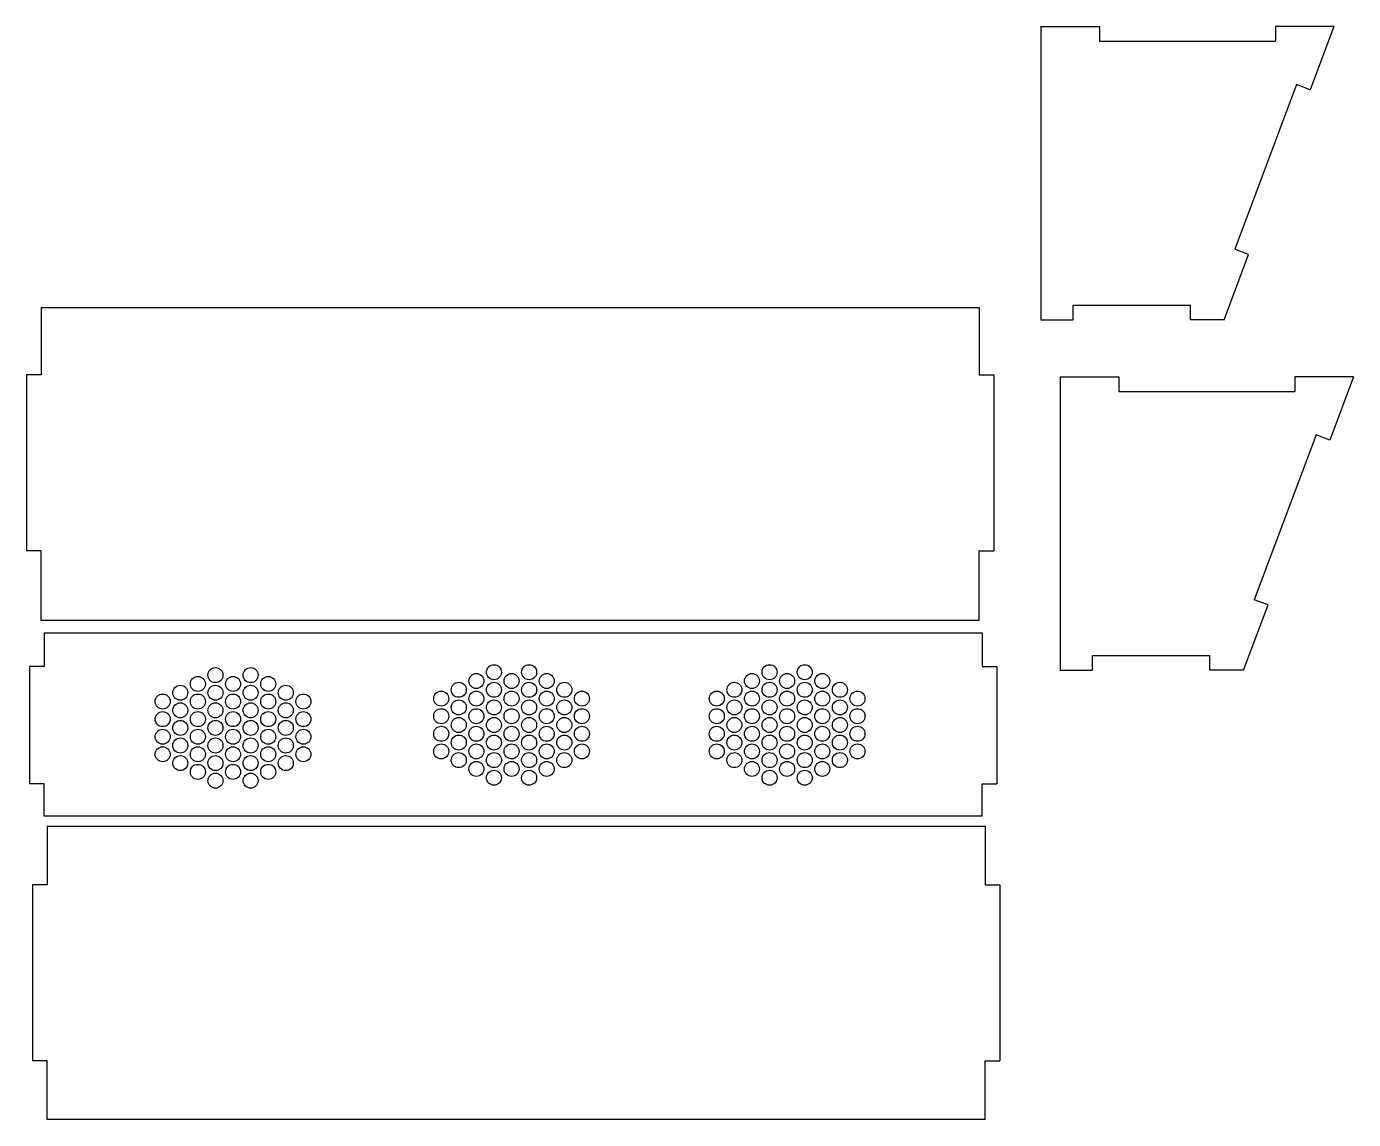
# Model space of a CAD drawing. Extents: x 93 to 545, y 32 to 404.
import ezdxf

# ---------------------------------------------------------------- set-up
doc = ezdxf.new("R2010")
doc.units = 0
doc.header["$LTSCALE"] = 10
doc.layers.add('Layer_1', color=7, linetype='CONTINUOUS')

msp = doc.modelspace()

# ---------------------------------------------------------------- linework, layer by layer
at = {"layer": 'Layer_1', "color": 7, "linetype": 'CONTINUOUS'}
for p, q in [((438.48, 404.44), (438.48, 304.44)), ((438.48, 404.44), (458.48, 404.44)), ((458.48, 404.44), (458.48, 399.44)), ((538.48, 404.44), (518.48, 404.44)), ((518.48, 404.44), (518.48, 399.44)), ((538.48, 404.44), (530.4, 382.91)), ((458.48, 399.44), (518.48, 399.44)), ((525.72, 384.66), (504.65, 328.48)), ((530.4, 382.91), (525.72, 384.66)), ((500.98, 304.44), (509.34, 326.73)), ((509.34, 326.73), (504.65, 328.48)), ((97.5, 308.64), (417.5, 308.64)), ((97.5, 308.64), (97.5, 285.64)), ((417.5, 308.64), (417.5, 285.64)), ((449.48, 304.44), (449.48, 309.44)), ((449.48, 309.44), (489.48, 309.44)), ((489.48, 304.44), (489.48, 309.44)), ((438.48, 304.44), (449.48, 304.44)), ((500.98, 304.44), (489.48, 304.44)), ((97.5, 285.64), (92.5, 285.64)), ((92.5, 285.64), (92.5, 225.64)), ((417.5, 285.64), (422.5, 285.64)), ((422.5, 285.64), (422.5, 225.64)), ((445.12, 284.9), (445.12, 184.9)), ((445.12, 284.9), (465.12, 284.9)), ((465.12, 284.9), (465.12, 279.9)), ((545.12, 284.9), (525.12, 284.9)), ((525.12, 284.9), (525.12, 279.9)), ((545.12, 284.9), (537.04, 263.36)), ((465.12, 279.9), (525.12, 279.9)), ((532.36, 265.12), (511.3, 208.94)), ((537.04, 263.36), (532.36, 265.12)), ((97.5, 225.64), (92.5, 225.64)), ((97.5, 201.84), (97.5, 225.64)), ((417.5, 201.84), (417.5, 225.64)), ((417.5, 225.64), (422.5, 225.64)), ((515.98, 207.18), (511.3, 208.94)), ((507.62, 184.9), (515.98, 207.18)), ((417.5, 201.84), (97.5, 201.84)), ((98.5, 197.64), (418.5, 197.64)), ((98.5, 197.64), (98.5, 186.14)), ((418.5, 197.64), (418.5, 186.14)), ((98.5, 186.14), (93.5, 186.14)), ((93.5, 186.14), (93.5, 146.14)), ((418.5, 186.14), (423.5, 186.14)), ((423.5, 186.14), (423.5, 146.14)), ((456.12, 184.9), (456.12, 189.9)), ((456.12, 189.9), (496.12, 189.9)), ((496.12, 184.9), (496.12, 189.9)), ((445.12, 184.9), (456.12, 184.9)), ((507.62, 184.9), (496.12, 184.9)), ((98.5, 146.14), (93.5, 146.14)), ((98.5, 135.14), (98.5, 146.14)), ((418.5, 135.14), (418.5, 146.14)), ((418.5, 146.14), (423.5, 146.14)), ((418.5, 135.14), (98.5, 135.14)), ((99.5, 131.64), (419.5, 131.64)), ((99.5, 131.64), (99.5, 111.64)), ((419.5, 131.64), (419.5, 111.64)), ((99.5, 111.64), (94.5, 111.64)), ((94.5, 111.64), (94.5, 51.64)), ((419.5, 111.64), (424.5, 111.64)), ((424.5, 111.64), (424.5, 51.64)), ((99.5, 51.64), (94.5, 51.64)), ((99.5, 31.64), (99.5, 51.64)), ((419.5, 31.64), (419.5, 51.64)), ((419.5, 51.64), (424.5, 51.64)), ((419.5, 31.64), (99.5, 31.64))]:
    msp.add_line(p, q, dxfattribs=at)
for centre in [(156.94, 183.2), (168.94, 183.2), (251.94, 184.2), (263.94, 184.2), (345.94, 184.2), (357.94, 184.2), (150.94, 180.2), (162.94, 180.2), (174.94, 180.2), (245.94, 181.2), (257.94, 181.2), (269.94, 181.2), (339.94, 181.2), (351.94, 181.2), (363.94, 181.2), (138.94, 174.2), (144.94, 177.2), (150.94, 174.2), (156.94, 177.2), (162.94, 174.2), (168.94, 177.2), (174.94, 174.2), (180.94, 177.2), (186.94, 174.2), (233.94, 175.2), (239.94, 178.2), (245.94, 175.2), (251.94, 178.2), (257.94, 175.2), (263.94, 178.2), (269.94, 175.2), (275.94, 178.2), (281.94, 175.2), (327.94, 175.2), (333.94, 178.2), (339.94, 175.2), (345.94, 178.2), (351.94, 175.2), (357.94, 178.2), (363.94, 175.2), (369.94, 178.2), (375.94, 175.2), (144.94, 171.2), (156.94, 171.2), (168.94, 171.2), (180.94, 171.2), (239.94, 172.2), (251.94, 172.2), (263.94, 172.2), (275.94, 172.2), (333.94, 172.2), (345.94, 172.2), (357.94, 172.2), (369.94, 172.2), (138.94, 168.2), (144.94, 165.2), (150.94, 168.2), (156.94, 165.2), (162.94, 168.2), (168.94, 165.2), (174.94, 168.2), (180.94, 165.2), (186.94, 168.2), (233.94, 169.2), (239.94, 166.2), (245.94, 169.2), (251.94, 166.2), (257.94, 169.2), (263.94, 166.2), (269.94, 169.2), (275.94, 166.2), (281.94, 169.2), (327.94, 169.2), (333.94, 166.2), (339.94, 169.2), (345.94, 166.2), (351.94, 169.2), (357.94, 166.2), (363.94, 169.2), (369.94, 166.2), (375.94, 169.2), (138.94, 162.2), (150.94, 162.2), (162.94, 162.2), (174.94, 162.2), (186.94, 162.2), (233.94, 163.2), (245.94, 163.2), (257.94, 163.2), (269.94, 163.2), (281.94, 163.2), (327.94, 163.2), (339.94, 163.2), (351.94, 163.2), (363.94, 163.2), (375.94, 163.2), (138.94, 156.2), (144.94, 159.2), (150.94, 156.2), (156.94, 159.2), (162.94, 156.2), (168.94, 159.2), (174.94, 156.2), (180.94, 159.2), (186.94, 156.2), (233.94, 157.2), (239.94, 160.2), (245.94, 157.2), (251.94, 160.2), (257.94, 157.2), (263.94, 160.2), (269.94, 157.2), (275.94, 160.2), (281.94, 157.2), (327.94, 157.2), (333.94, 160.2), (339.94, 157.2), (345.94, 160.2), (351.94, 157.2), (357.94, 160.2), (363.94, 157.2), (369.94, 160.2), (375.94, 157.2), (144.94, 153.2), (156.94, 153.2), (168.94, 153.2), (180.94, 153.2), (239.94, 154.2), (251.94, 154.2), (263.94, 154.2), (275.94, 154.2), (333.94, 154.2), (345.94, 154.2), (357.94, 154.2), (369.94, 154.2), (150.94, 150.2), (156.94, 147.2), (162.94, 150.2), (168.94, 147.2), (174.94, 150.2), (245.94, 151.2), (251.94, 148.2), (257.94, 151.2), (263.94, 148.2), (269.94, 151.2), (339.94, 151.2), (345.94, 148.2), (351.94, 151.2), (357.94, 148.2), (363.94, 151.2)]:
    msp.add_circle(centre, 2.56, dxfattribs=at)

doc.saveas('drawing.dxf')
